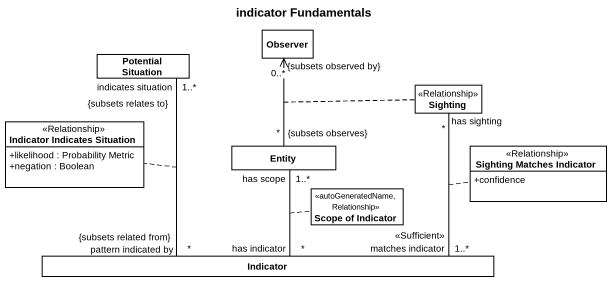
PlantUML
@startuml
title indicator Fundamentals
hide circle
hide empty members
skinparam classAttributeIconSize 0
class Observer
class "Potential Situation" as Potential_Situation
class Sighting <<Relationship>>
class "Indicator Indicates Situation" as Indicator_Indicates <<Relationship>> {
  +likelihood : Probability Metric
  +negation : Boolean
}
class "Entity" as Entity_
class "Sighting Matches Indicator" as Sighting_Matches_Indicator <<Relationship>> {
  +confidence
}
class "Scope of Indicator" as Scope_of_Indicator <<autoGeneratedName, Relationship>>
class Indicator
Observer "0..*\n{subsets observed by}" <-- "*\n{subsets observes}" Entity_
(Observer, Entity_) .. Sighting
Sighting "has sighting\n*" -- "matches indicator\n<<Sufficient>>\n1..*" Indicator
(Sighting, Indicator) .. Sighting_Matches_Indicator
Entity_ "has scope\n1..*" -- "has indicator\n*" Indicator
(Entity_, Indicator) .. Scope_of_Indicator
Indicator "pattern indicated by\n*\n{subsets related from}" -up- "indicates situation\n1..*\n{subsets relates to}" Potential_Situation
(Indicator, Potential_Situation) .. Indicator_Indicates
@enduml
